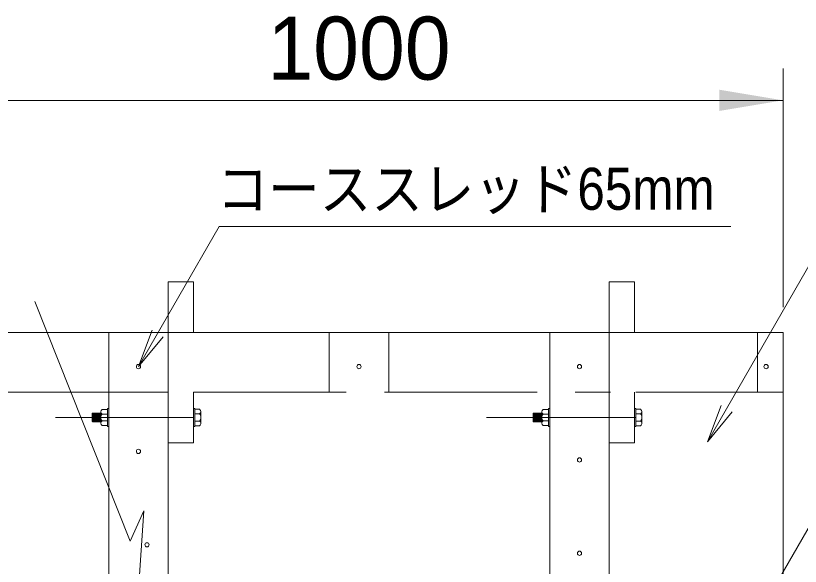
# Model space of a CAD drawing. Units: millimetres at full size, sheet at 1:30; details may follow other scales. Extents: x 300 to 12300, y 300 to 8610.
# Drawn here: x 9055 to 9980, y 3183 to 3831 of the extents above; entities that cross this region are included whole.
import ezdxf
from ezdxf.enums import TextEntityAlignment as Align

# ---------------------------------------------------------------- set-up
doc = ezdxf.new("R2010")
doc.units = ezdxf.units.MM
doc.header["$LTSCALE"] = 30
doc.linetypes.add('DASHED', pattern=[7.5, 6, -1.5])
for name, color, linetype, lineweight in [('コーススレッド', 7, 'Continuous', 13), ('ボルト', 7, 'Continuous', 18), ('寸法', 7, 'Continuous', 13), ('引出線', 7, 'Continuous', 13), ('板材', 7, 'Continuous', 13), ('根太材B', 7, 'Continuous', 18), ('記号', 7, 'Continuous', 15)]:
    doc.layers.add(name, color=color, linetype=linetype, lineweight=lineweight)
doc.layers.add('文字', color=7, linetype='Continuous')
doc.styles.add('ＭＳ Ｐゴシック', font='')
doc.styles.get('ＭＳ Ｐゴシック').set_extended_font_data('MS PGothic')

# ---------------------------------------------------------------- blocks, each defined once
blk = doc.blocks.new('filled_arrow')
at = {"color": 0, "linetype": 'Continuous', "lineweight": -2}
blk.add_solid([(7.5, 1.25), (0, 0), (7.5, -1.25)], dxfattribs=at)
blk = doc.blocks.new('open_arrow')
at = {"color": 0, "linetype": 'Continuous', "lineweight": -2}
blk.add_lwpolyline([(7.5, 1.25), (0, 0), (7.5, -1.25)], dxfattribs=at)

msp = doc.modelspace()

# ---------------------------------------------------------------- linework, layer by layer
at = {"layer": 'コーススレッド', "lineweight": 18}
for centre in [(9199.66, 3417.95), (9459.66, 3417.95), (9719.66, 3417.95), (9939.66, 3417.95), (9199.66, 3317.95), (9719.66, 3307.95), (9209.66, 3207.95), (9719.66, 3197.95)]:
    msp.add_circle(centre, 2.5, dxfattribs=at)
at = {"layer": 'ボルト'}
for p, q in [((9163.16, 3368.57), (9163.16, 3347.33)), ((9163.16, 3368.57), (9164.66, 3368.57)), ((9164.66, 3368.57), (9164.66, 3347.33)), ((9266.16, 3368.45), (9264.66, 3368.45)), ((9266.16, 3368.45), (9266.16, 3347.45)), ((9266.16, 3367.76), (9271.56, 3367.76)), ((9271.56, 3367.76), (9272.06, 3367.31)), ((9683.16, 3368.57), (9683.16, 3347.33)), ((9683.16, 3368.57), (9684.66, 3368.57)), ((9684.66, 3368.57), (9684.66, 3347.33)), ((9786.16, 3368.45), (9784.66, 3368.45)), ((9784.66, 3368.45), (9784.66, 3347.33)), ((9786.16, 3368.45), (9786.16, 3347.45)), ((9786.16, 3367.76), (9791.56, 3367.76)), ((9791.56, 3367.76), (9792.06, 3367.31)), ((9145.16, 3362.51), (9145.6, 3362.95)), ((9145.16, 3362.51), (9145.16, 3353.39)), ((9145.16, 3362.51), (9155.16, 3362.51)), ((9145.18, 3362.53), (9145.78, 3352.95)), ((9145.6, 3362.95), (9155.16, 3362.95)), ((9145.78, 3362.95), (9146.41, 3352.95)), ((9146.41, 3362.95), (9147.03, 3352.95)), ((9147.03, 3362.95), (9147.66, 3352.95)), ((9147.66, 3362.95), (9148.28, 3352.95)), ((9148.28, 3362.95), (9148.91, 3352.95)), ((9148.91, 3362.95), (9149.53, 3352.95)), ((9149.53, 3362.95), (9150.16, 3352.95)), ((9150.16, 3362.95), (9150.78, 3352.95)), ((9150.78, 3362.95), (9151.41, 3352.95)), ((9151.41, 3362.95), (9152.03, 3352.95)), ((9152.03, 3362.95), (9152.66, 3352.95)), ((9152.66, 3362.95), (9153.28, 3352.95)), ((9153.28, 3362.95), (9153.91, 3352.95)), ((9153.91, 3362.95), (9154.53, 3352.95)), ((9154.53, 3362.95), (9155.16, 3352.95)), ((9155.16, 3351.29), (9155.16, 3364.61)), ((9163.16, 3367.33), (9156.78, 3367.33)), ((9163.16, 3362.01), (9156.78, 3362.01)), ((9266.16, 3362.2), (9271.56, 3362.2)), ((9271.79, 3362.33), (9271.56, 3362.2)), ((9271.56, 3362.2), (9272.19, 3361.36)), ((9272.18, 3362.63), (9271.79, 3362.33)), ((9272.06, 3367.31), (9272.49, 3366.77)), ((9272.52, 3363), (9272.18, 3362.63)), ((9272.19, 3361.36), (9272.67, 3360.42)), ((9272.49, 3366.77), (9272.82, 3366.16)), ((9272.8, 3363.43), (9272.52, 3363)), ((9272.67, 3360.42), (9272.99, 3359.4)), ((9273, 3363.9), (9272.8, 3363.43)), ((9272.82, 3366.16), (9273.05, 3365.5)), ((9272.99, 3359.4), (9273.14, 3358.34)), ((9273.12, 3364.4), (9273, 3363.9)), ((9273.05, 3365.5), (9273.16, 3364.92)), ((9273.16, 3364.92), (9273.12, 3364.4)), ((9273.14, 3358.34), (9273.16, 3357.95)), ((9273.16, 3364.92), (9273.16, 3350.98)), ((9665.16, 3362.51), (9665.6, 3362.95)), ((9665.16, 3362.51), (9665.16, 3353.39)), ((9665.16, 3362.51), (9675.16, 3362.51)), ((9665.18, 3362.53), (9665.78, 3352.95)), ((9665.6, 3362.95), (9675.16, 3362.95)), ((9665.78, 3362.95), (9666.41, 3352.95)), ((9666.41, 3362.95), (9667.03, 3352.95)), ((9667.03, 3362.95), (9667.66, 3352.95)), ((9667.66, 3362.95), (9668.28, 3352.95)), ((9668.28, 3362.95), (9668.91, 3352.95)), ((9668.91, 3362.95), (9669.53, 3352.95)), ((9669.53, 3362.95), (9670.16, 3352.95)), ((9670.16, 3362.95), (9670.78, 3352.95)), ((9670.78, 3362.95), (9671.41, 3352.95)), ((9671.41, 3362.95), (9672.03, 3352.95)), ((9672.03, 3362.95), (9672.66, 3352.95)), ((9672.66, 3362.95), (9673.28, 3352.95)), ((9673.28, 3362.95), (9673.91, 3352.95)), ((9673.91, 3362.95), (9674.53, 3352.95)), ((9674.53, 3362.95), (9675.16, 3352.95)), ((9675.16, 3351.29), (9675.16, 3364.61)), ((9683.16, 3367.33), (9676.78, 3367.33)), ((9683.16, 3362.01), (9676.78, 3362.01)), ((9786.16, 3362.2), (9791.56, 3362.2)), ((9791.79, 3362.33), (9791.56, 3362.2)), ((9791.56, 3362.2), (9792.19, 3361.36)), ((9792.18, 3362.63), (9791.79, 3362.33)), ((9792.06, 3367.31), (9792.49, 3366.77)), ((9792.52, 3363), (9792.18, 3362.63)), ((9792.19, 3361.36), (9792.67, 3360.42)), ((9792.49, 3366.77), (9792.82, 3366.16)), ((9792.8, 3363.43), (9792.52, 3363)), ((9792.67, 3360.42), (9792.99, 3359.4)), ((9793, 3363.9), (9792.8, 3363.43)), ((9792.82, 3366.16), (9793.05, 3365.5)), ((9792.99, 3359.4), (9793.14, 3358.34)), ((9793.12, 3364.4), (9793, 3363.9)), ((9793.05, 3365.5), (9793.16, 3364.92)), ((9793.16, 3364.92), (9793.12, 3364.4)), ((9793.14, 3358.34), (9793.16, 3357.95)), ((9793.16, 3364.92), (9793.16, 3350.98)), ((9101.61, 3357.95), (9264.66, 3357.95)), ((9145.16, 3353.39), (9155.16, 3353.39)), ((9145.6, 3352.95), (9155.16, 3352.95)), ((9163.16, 3353.89), (9156.78, 3353.89)), ((9266.16, 3353.7), (9271.56, 3353.7)), ((9271.8, 3353.99), (9271.56, 3353.7)), ((9271.56, 3353.7), (9271.98, 3353.44)), ((9272.38, 3354.87), (9271.8, 3353.99)), ((9271.98, 3353.44), (9272.35, 3353.1)), ((9272.35, 3353.1), (9272.66, 3352.71)), ((9272.81, 3355.84), (9272.38, 3354.87)), ((9272.77, 3349.64), (9272.43, 3349.04)), ((9272.66, 3352.71), (9272.9, 3352.26)), ((9273.02, 3350.29), (9272.77, 3349.64)), ((9273.07, 3356.88), (9272.81, 3355.84)), ((9272.9, 3352.26), (9273.06, 3351.77)), ((9273.16, 3350.98), (9273.02, 3350.29)), ((9273.06, 3351.77), (9273.15, 3351.26)), ((9273.16, 3357.95), (9273.07, 3356.88)), ((9273.15, 3351.26), (9273.16, 3350.98)), ((9610.02, 3357.95), (9786.16, 3357.95)), ((9665.6, 3352.95), (9665.16, 3353.39)), ((9665.16, 3353.39), (9675.16, 3353.39)), ((9665.6, 3352.95), (9675.16, 3352.95)), ((9683.16, 3353.89), (9676.78, 3353.89)), ((9786.16, 3353.7), (9791.56, 3353.7)), ((9791.8, 3353.99), (9791.56, 3353.7)), ((9791.56, 3353.7), (9791.98, 3353.44)), ((9792.38, 3354.87), (9791.8, 3353.99)), ((9791.98, 3353.44), (9792.35, 3353.1)), ((9792.35, 3353.1), (9792.66, 3352.71)), ((9792.81, 3355.84), (9792.38, 3354.87)), ((9792.77, 3349.64), (9792.43, 3349.04)), ((9792.66, 3352.71), (9792.9, 3352.26)), ((9793.02, 3350.29), (9792.77, 3349.64)), ((9793.07, 3356.88), (9792.81, 3355.84)), ((9792.9, 3352.26), (9793.06, 3351.77)), ((9793.16, 3350.98), (9793.02, 3350.29)), ((9793.06, 3351.77), (9793.15, 3351.26)), ((9793.16, 3357.95), (9793.07, 3356.88)), ((9793.15, 3351.26), (9793.16, 3350.98)), ((9163.16, 3348.57), (9156.78, 3348.57)), ((9164.66, 3347.33), (9163.16, 3347.33)), ((9266.16, 3347.33), (9264.66, 3347.33)), ((9266.16, 3348.14), (9271.56, 3348.14)), ((9271.98, 3348.51), (9271.56, 3348.14)), ((9272.43, 3349.04), (9271.98, 3348.51)), ((9683.16, 3348.57), (9676.78, 3348.57)), ((9684.66, 3347.33), (9683.16, 3347.33)), ((9786.16, 3347.33), (9784.66, 3347.33)), ((9786.16, 3348.14), (9791.56, 3348.14)), ((9791.98, 3348.51), (9791.56, 3348.14)), ((9792.43, 3349.04), (9791.98, 3348.51))]:
    msp.add_line(p, q, dxfattribs=at)
for centre, radius, start, end in [((9158.99, 3364.16), 3.87, 124.9343, 173.23904), ((9157.99, 3364.58), 2.84, 179.30562, 244.70445), ((9161.05, 3357.95), 5.89, 136.3972, 180), ((9678.99, 3364.16), 3.87, 124.9343, 173.23904), ((9677.99, 3364.58), 2.84, 179.30562, 244.70445), ((9681.05, 3357.95), 5.89, 136.3972, 180), ((9157.99, 3351.32), 2.84, 115.29555, 180.69438), ((9158.99, 3351.74), 3.87, 186.77031, 235.0657), ((9161.05, 3357.95), 5.89, 180, 223.6028), ((9677.99, 3351.32), 2.84, 115.29555, 180.69438), ((9678.99, 3351.74), 3.87, 186.77031, 235.0657), ((9681.05, 3357.95), 5.89, 180, 223.6028)]:
    msp.add_arc(centre, radius, start, end, dxfattribs=at)
at = {"layer": '寸法'}
for p, q in [((9959.66, 3487.95), (9959.66, 3769.15)), ((8959.66, 3731.65), (9959.66, 3731.65))]:
    msp.add_line(p, q, dxfattribs=at)
at = {"layer": '引出線'}
for points in [[(9199.66, 3417.95), (9294.91, 3582.94), (9890.12, 3582.94), (9898.12, 3582.94)], [(9870.51, 3329.36), (10016.92, 3582.94), (11149.71, 3582.94), (11157.71, 3582.94)], [(9907.22, 3084.86), (10078.52, 3381.56), (10919.6, 3381.56), (10927.6, 3381.56)]]:
    msp.add_lwpolyline(points, dxfattribs=at)
at = {"layer": '板材', "lineweight": 18}
for p, q in [((8784.66, 3457.95), (9959.66, 3457.95)), ((9959.66, 3457.95), (9959.66, 2857.36)), ((9164.66, 3387.95), (9164.66, 3275.45)), ((9234.66, 3387.95), (9234.66, 3099.42)), ((9684.66, 3387.95), (9684.66, 2857.95)), ((9754.66, 3387.95), (9754.66, 2857.95)), ((9164.66, 3275.45), (9164.66, 2857.95))]:
    msp.add_line(p, q, dxfattribs=at)
at = {"layer": '根太材B'}
for p, q in [((9234.66, 3457.95), (9234.66, 3517.95)), ((9234.66, 3517.95), (9264.66, 3517.95)), ((9264.66, 3517.95), (9264.66, 3457.95)), ((9754.66, 3457.95), (9754.66, 3517.95)), ((9754.66, 3517.95), (9784.66, 3517.95)), ((9784.66, 3517.95), (9784.66, 3457.95)), ((8784.66, 3387.95), (9115.94, 3387.95))]:
    msp.add_line(p, q, dxfattribs=at)
at = {"layer": '根太材B', "linetype": 'DASHED', "lineweight": 13}
for p, q in [((9164.66, 3457.95), (9164.66, 3387.95)), ((9234.66, 3457.95), (9234.66, 3387.95)), ((9424.66, 3457.95), (9424.66, 3387.95)), ((9494.66, 3457.95), (9494.66, 3387.95)), ((9684.66, 3457.95), (9684.66, 3387.95)), ((9754.66, 3457.95), (9754.66, 3387.95)), ((9929.66, 3457.95), (9929.66, 3387.95)), ((9115.94, 3387.95), (9234.66, 3387.95)), ((9234.66, 3387.95), (9234.66, 3327.95)), ((9264.66, 3387.95), (9756.16, 3387.95)), ((9264.66, 3327.95), (9264.66, 3387.95)), ((9754.66, 3387.95), (9754.66, 3327.95)), ((9784.66, 3327.95), (9784.66, 3387.95)), ((9786.16, 3387.95), (9959.66, 3387.95)), ((9234.66, 3327.95), (9264.66, 3327.95)), ((9754.66, 3327.95), (9784.66, 3327.95))]:
    msp.add_line(p, q, dxfattribs=at)
at = {"layer": '記号'}
msp.add_lwpolyline([(9077.47, 3494.7), (9189.82, 3212.18), (9205.98, 3247.84), (9197.72, 3125.78), (9216.32, 3145.52), (9349.7, 2810.11)], dxfattribs=at)

# ---------------------------------------------------------------- block references
at = {"layer": '寸法', "xscale": 10, "yscale": 10, "rotation": 180}
msp.add_blockref('filled_arrow', (9959.66, 3731.65), dxfattribs=at)
at = {"layer": '引出線', "xscale": 6, "yscale": 6, "rotation": 60}
for p in [(9199.66, 3417.95), (9870.51, 3329.36)]:
    msp.add_blockref('open_arrow', p, dxfattribs=at)

# ---------------------------------------------------------------- texts
at = {"layer": '寸法', "style": 'ＭＳ Ｐゴシック'}
msp.add_text('1000', height=74.23, dxfattribs=at).set_placement((9459.66, 3793.15), align=Align.MIDDLE_CENTER)
at = {"layer": '文字', "style": 'ＭＳ Ｐゴシック', "width": 0.9}
msp.add_text('コーススレッド65mm', height=49.49, dxfattribs=at).set_placement((9291.81, 3587.81), align=Align.BOTTOM_LEFT)

doc.saveas('drawing.dxf')
